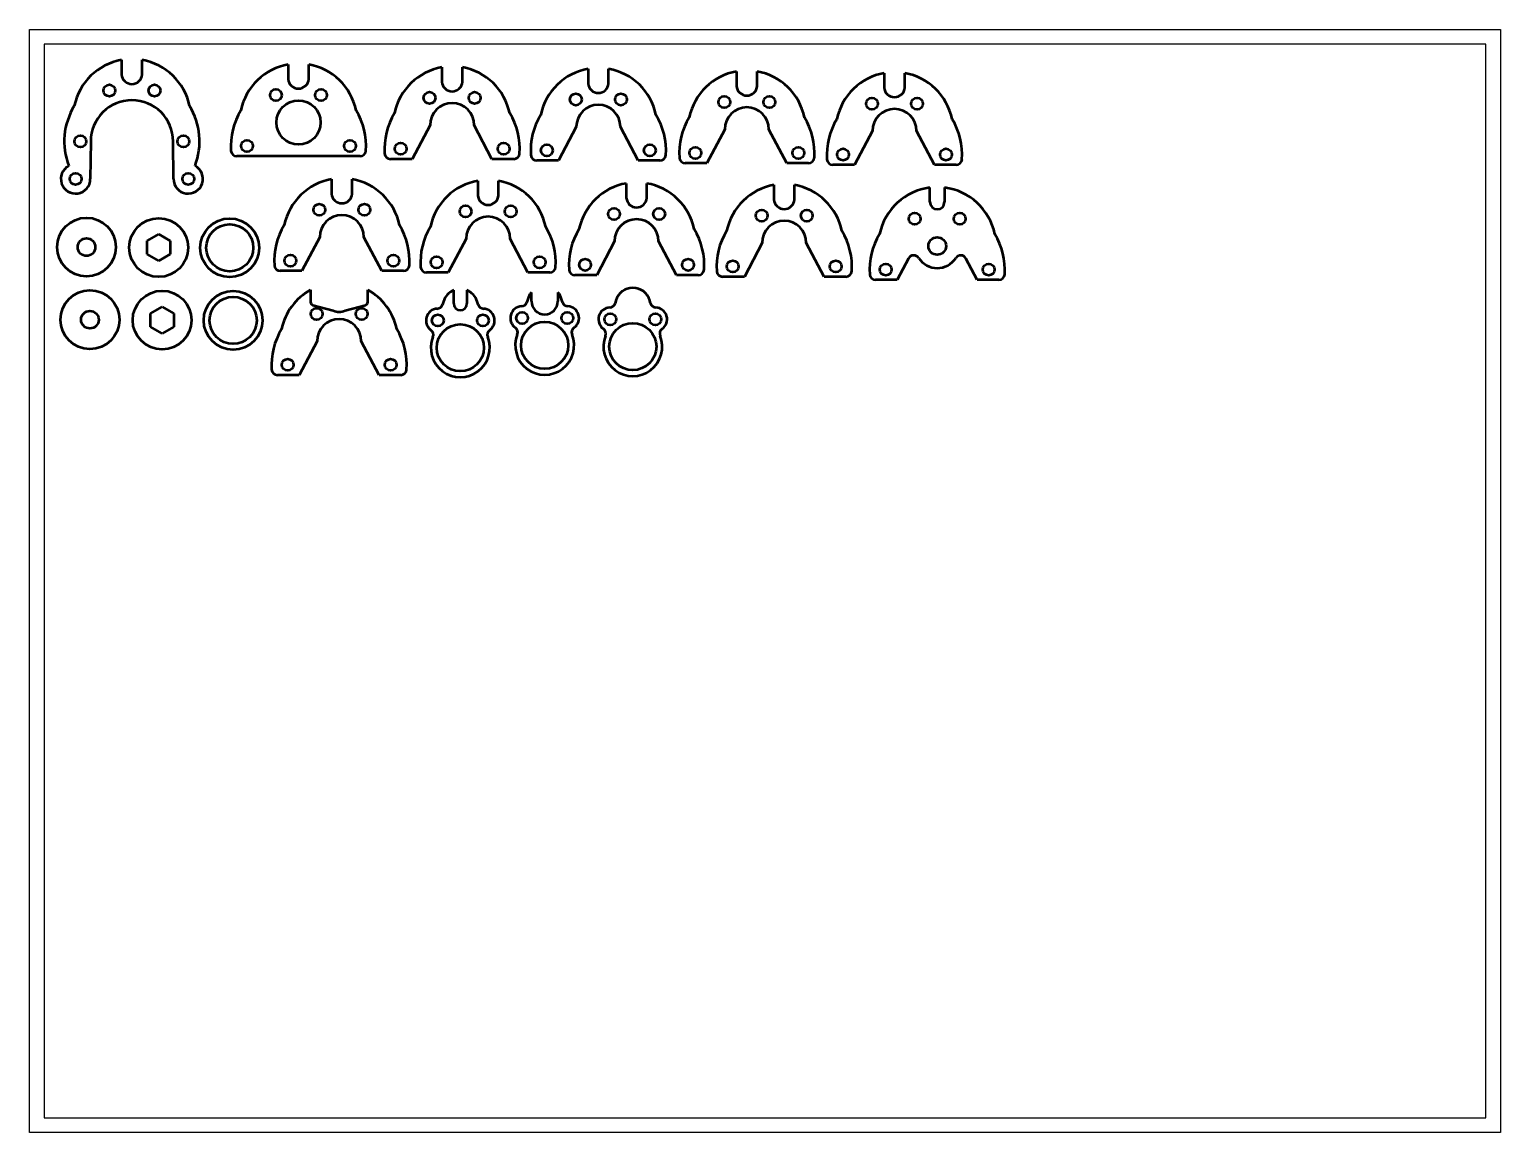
# Model space of a CAD drawing. Header units: millimetres. Extents: x 5 to 505, y 5 to 380.
import ezdxf

# ---------------------------------------------------------------- set-up
doc = ezdxf.new("R2010")
doc.units = ezdxf.units.MM
doc.layers.add('Geometría de boceto (ISO)', color=7, linetype='Continuous', lineweight=25)
doc.layers.add('Visible (ISO)', color=7, linetype='Continuous', lineweight=50)

msp = doc.modelspace()

# ---------------------------------------------------------------- linework, layer by layer
at = {"layer": 'Geometría de boceto (ISO)', "color": 2, "true_color": 0xffff00}
for p, q in [((5, 380), (505, 380)), ((5, 5), (5, 380)), ((505, 380), (505, 5)), ((500, 375), (10, 375)), ((10, 375), (10, 10)), ((500, 10), (500, 375)), ((10, 10), (500, 10)), ((505, 5), (5, 5))]:
    msp.add_line(p, q, dxfattribs=at)
at = {"layer": 'Visible (ISO)'}
for p, q in [((36.34, 369.63), (36.34, 364.67)), ((43.32, 364.67), (43.32, 369.63)), ((92.95, 368.08), (92.95, 363.12)), ((99.93, 363.12), (99.93, 368.08)), ((145.17, 367.13), (145.17, 362.18)), ((152.15, 362.18), (152.15, 367.13)), ((194.87, 366.58), (194.87, 361.62)), ((201.85, 361.62), (201.85, 366.58)), ((245.34, 365.71), (245.34, 360.75)), ((252.32, 360.75), (252.32, 365.71)), ((295.52, 365.16), (295.52, 360.2)), ((302.5, 360.2), (302.5, 365.16)), ((141.16, 347.44), (135.1, 335.94)), ((162.21, 335.94), (156.16, 347.44)), ((190.86, 346.89), (184.81, 335.39)), ((211.92, 335.39), (205.86, 346.89)), ((241.33, 346.02), (235.27, 334.52)), ((262.38, 334.52), (256.33, 346.02)), ((291.51, 345.47), (285.45, 333.97)), ((312.56, 333.97), (306.51, 345.47)), ((25.83, 341.94), (25.69, 329.19)), ((53.98, 329.19), (53.83, 341.94)), ((117.38, 336.89), (75.49, 336.89)), ((135.1, 335.94), (127.71, 335.94)), ((169.6, 335.94), (162.21, 335.94)), ((184.81, 335.39), (177.42, 335.39)), ((219.31, 335.39), (211.92, 335.39)), ((235.27, 334.52), (227.88, 334.52)), ((269.77, 334.52), (262.38, 334.52)), ((285.45, 333.97), (278.06, 333.97)), ((319.96, 333.97), (312.56, 333.97)), ((107.7, 329.09), (107.7, 324.14)), ((114.68, 324.14), (114.68, 329.09)), ((157.4, 328.54), (157.4, 323.59)), ((164.38, 323.59), (164.38, 328.54)), ((207.87, 327.67), (207.87, 322.71)), ((214.85, 322.71), (214.85, 327.67)), ((258.05, 327.12), (258.05, 322.16)), ((265.03, 322.16), (265.03, 327.12)), ((311.03, 321.37), (311.03, 326.21)), ((316.03, 326.21), (316.03, 321.37)), ((45.02, 308.11), (48.95, 310.38)), ((48.95, 310.38), (52.87, 308.11)), ((45.02, 303.58), (45.02, 308.11)), ((52.87, 308.11), (52.87, 303.58)), ((103.69, 309.4), (97.63, 297.9)), ((124.74, 297.9), (118.69, 309.4)), ((153.39, 308.85), (147.34, 297.35)), ((174.45, 297.35), (168.39, 308.85)), ((203.86, 307.98), (197.8, 296.48)), ((224.91, 296.48), (218.86, 307.98)), ((254.04, 307.43), (247.98, 295.93)), ((275.09, 295.93), (269.04, 307.43)), ((48.95, 301.31), (45.02, 303.58)), ((52.87, 303.58), (48.95, 301.31)), ((303.79, 302.12), (299.97, 294.87)), ((327.08, 294.87), (323.26, 302.12)), ((97.63, 297.9), (90.24, 297.9)), ((132.13, 297.9), (124.74, 297.9)), ((147.34, 297.35), (139.95, 297.35)), ((181.84, 297.35), (174.45, 297.35)), ((197.8, 296.48), (190.41, 296.48)), ((232.3, 296.48), (224.91, 296.48)), ((247.98, 295.93), (240.59, 295.93)), ((282.48, 295.93), (275.09, 295.93)), ((100.57, 291.49), (100.57, 287.27)), ((119.97, 287.27), (119.97, 291.49)), ((149.2, 286.78), (149.2, 291.35)), ((153.7, 291.35), (153.7, 286.78)), ((175.62, 287.61), (175.62, 290.58)), ((184.62, 290.58), (184.62, 287.61)), ((299.97, 294.87), (292.58, 294.87)), ((334.47, 294.87), (327.08, 294.87)), ((46.18, 283.44), (50.11, 285.71)), ((50.11, 285.71), (54.03, 283.44)), ((101.31, 286.3), (108.27, 284.42)), ((112.27, 284.42), (119.23, 286.3)), ((145.7, 287.5), (145.4, 286.49)), ((157.5, 286.49), (157.2, 287.5)), ((174.37, 288.32), (174.07, 287.32)), ((186.17, 287.32), (185.87, 288.32)), ((204.32, 287.88), (204.02, 286.88)), ((216.12, 286.88), (215.82, 287.88)), ((46.18, 278.91), (46.18, 283.44)), ((54.03, 283.44), (54.03, 278.91)), ((50.11, 276.64), (46.18, 278.91)), ((54.03, 278.91), (50.11, 276.64)), ((102.77, 274), (96.71, 262.5)), ((123.82, 262.5), (117.77, 274)), ((96.71, 262.5), (89.32, 262.5)), ((131.21, 262.5), (123.82, 262.5))]:
    msp.add_line(p, q, dxfattribs=at)
for centre, radius in [((32.17, 359.22), 2), ((47.5, 359.22), 2), ((88.77, 357.68), 2), ((96.44, 348.39), 7.5), ((104.1, 357.68), 2), ((140.99, 356.73), 2), ((156.32, 356.73), 2), ((190.7, 356.18), 2), ((206.03, 356.18), 2), ((241.16, 355.3), 2), ((256.49, 355.3), 2), ((291.34, 354.75), 2), ((306.68, 354.75), 2), ((22.33, 341.94), 2), ((57.33, 341.94), 2), ((78.94, 340.39), 2), ((113.94, 340.39), 2), ((131.16, 339.44), 2), ((166.16, 339.44), 2), ((180.86, 338.89), 2), ((215.86, 338.89), 2), ((231.33, 338.02), 2), ((266.33, 338.02), 2), ((281.51, 337.47), 2), ((316.51, 337.47), 2), ((20.69, 329.19), 2), ((58.98, 329.19), 2), ((103.52, 318.69), 2), ((118.85, 318.69), 2), ((153.23, 318.14), 2), ((168.56, 318.14), 2), ((24.4, 306), 10), ((48.95, 305.85), 10), ((73.08, 305.76), 10), ((203.69, 317.26), 2), ((219.02, 317.26), 2), ((253.87, 316.71), 2), ((269.2, 316.71), 2), ((305.86, 315.65), 2), ((321.19, 315.65), 2), ((73.08, 305.76), 8), ((24.4, 306), 3), ((313.53, 306.37), 3), ((93.69, 301.4), 2), ((128.69, 301.4), 2), ((143.39, 300.85), 2), ((178.39, 300.85), 2), ((193.86, 299.98), 2), ((228.86, 299.98), 2), ((244.04, 299.43), 2), ((279.04, 299.43), 2), ((296.03, 298.37), 2), ((331.03, 298.37), 2), ((25.56, 281.33), 10), ((50.11, 281.18), 10), ((74.24, 281.09), 10), ((74.24, 281.09), 8), ((102.6, 283.29), 2), ((117.93, 283.29), 2), ((25.56, 281.33), 3), ((143.79, 281.07), 2), ((159.12, 281.07), 2), ((172.45, 281.9), 2), ((180.12, 272.61), 8), ((187.79, 281.9), 2), ((202.41, 281.46), 2), ((210.07, 272.17), 8), ((217.74, 281.46), 2), ((151.45, 271.78), 8), ((92.77, 266), 2), ((127.77, 266), 2)]:
    msp.add_circle(centre, radius, dxfattribs=at)
for centre, radius, start, end in [((39.83, 349.94), 20, 100.0491, 168.2802), ((39.83, 349.94), 20, 11.7198, 79.9509), ((96.44, 348.39), 20, 100.0491, 168.2802), ((96.44, 348.39), 20, 11.7198, 79.9509), ((148.66, 347.44), 20, 100.0491, 168.2802), ((148.66, 347.44), 20, 11.7198, 79.9509), ((198.36, 346.89), 20, 100.0491, 168.2802), ((198.36, 346.89), 20, 11.7198, 79.9509), ((248.83, 346.02), 20, 100.0491, 168.2802), ((248.83, 346.02), 20, 11.7198, 79.9509), ((299.01, 345.47), 20, 100.0491, 168.2802), ((299.01, 345.47), 20, 11.7198, 79.9509), ((39.83, 364.94), 3.5, 184.3637, 355.6363), ((96.44, 363.39), 3.5, 184.3637, 355.6363), ((148.66, 362.44), 3.5, 184.3637, 355.6363), ((198.36, 361.89), 3.5, 184.3637, 355.6363), ((248.83, 361.02), 3.5, 184.3637, 355.6363), ((299.01, 360.47), 3.5, 184.3637, 355.6363), ((39.83, 341.94), 14, 0, 180), ((39.83, 341.94), 23, 148.3683, 201.1618), ((39.83, 341.94), 23, 338.8382, 31.6317), ((96.44, 340.39), 23, 148.3683, 184.096), ((96.44, 340.39), 23, 355.904, 31.6317), ((148.66, 339.44), 23, 148.3683, 184.096), ((148.66, 347.44), 7.5, 0, 180), ((148.66, 339.44), 23, 355.904, 31.6317), ((198.36, 338.89), 23, 148.3683, 184.096), ((198.36, 346.89), 7.5, 0, 180), ((198.36, 338.89), 23, 355.904, 31.6317), ((248.83, 338.02), 23, 148.3683, 184.096), ((248.83, 346.02), 7.5, 0, 180), ((248.83, 338.02), 23, 355.904, 31.6317), ((299.01, 345.47), 7.5, 0, 180), ((299.01, 337.47), 23, 148.3683, 184.096), ((299.01, 337.47), 23, 355.904, 31.6317), ((75.49, 338.89), 2, 184.096, 270), ((117.38, 338.89), 2, 270, 355.904), ((127.71, 337.94), 2, 184.096, 270), ((169.6, 337.94), 2, 270, 355.904), ((177.42, 337.39), 2, 184.096, 270), ((219.31, 337.39), 2, 270, 355.904), ((227.88, 336.52), 2, 184.096, 270), ((269.77, 336.52), 2, 270, 355.904), ((278.06, 335.97), 2, 184.096, 270), ((319.96, 335.97), 2, 270, 355.904), ((20.69, 329.19), 5, 117.4019, 0), ((58.98, 329.19), 5, 180, 62.5981), ((111.19, 309.4), 20, 100.0491, 168.2802), ((111.19, 309.4), 20, 11.7198, 79.9509), ((160.89, 308.85), 20, 100.0491, 168.2802), ((160.89, 308.85), 20, 11.7198, 79.9509), ((211.36, 307.98), 20, 100.0491, 168.2802), ((211.36, 307.98), 20, 11.7198, 79.9509), ((261.54, 307.43), 20, 100.0491, 168.2802), ((261.54, 307.43), 20, 11.7198, 79.9509), ((313.53, 306.37), 20, 97.1808, 168.2802), ((313.53, 306.37), 20, 11.7198, 82.8192), ((111.19, 324.4), 3.5, 184.3637, 355.6363), ((160.89, 323.85), 3.5, 184.3637, 355.6363), ((211.36, 322.98), 3.5, 184.3637, 355.6363), ((261.54, 322.43), 3.5, 184.3637, 355.6363), ((313.53, 321.37), 2.5, 180, 0), ((111.19, 309.4), 7.5, 0, 180), ((160.89, 308.85), 7.5, 0, 180), ((211.36, 307.98), 7.5, 0, 180), ((111.19, 301.4), 23, 148.3683, 184.096), ((111.19, 301.4), 23, 355.904, 31.6317), ((160.89, 300.85), 23, 148.3683, 184.096), ((160.89, 300.85), 23, 355.904, 31.6317), ((211.36, 299.98), 23, 148.3683, 184.096), ((211.36, 299.98), 23, 355.904, 31.6317), ((261.54, 299.43), 23, 148.3683, 184.096), ((261.54, 307.43), 7.5, 0, 180), ((261.54, 299.43), 23, 355.904, 31.6317), ((313.53, 298.37), 23, 148.3683, 184.096), ((313.53, 298.37), 23, 355.904, 31.6317), ((305.56, 301.19), 2, 33.0198, 152.2305), ((313.53, 306.37), 7.5, 213.0198, 326.9802), ((321.49, 301.19), 2, 27.7695, 146.9802), ((90.24, 299.9), 2, 184.096, 270), ((132.13, 299.9), 2, 270, 355.904), ((139.95, 299.35), 2, 184.096, 270), ((181.84, 299.35), 2, 270, 355.904), ((190.41, 298.48), 2, 184.096, 270), ((232.3, 298.48), 2, 270, 355.904), ((240.59, 297.93), 2, 184.096, 270), ((282.48, 297.93), 2, 270, 355.904), ((292.58, 296.87), 2, 184.096, 270), ((334.47, 296.87), 2, 270, 355.904), ((110.27, 274), 20, 119.0125, 168.2802), ((110.27, 274), 20, 11.7198, 60.9875), ((151.45, 285.78), 6, 112.0243, 163.3985), ((151.45, 285.78), 6, 16.6015, 67.9757), ((180.12, 286.61), 6, 138.5904, 163.3985), ((180.12, 286.61), 6, 16.6015, 41.4096), ((210.07, 286.17), 6, 16.6015, 163.3985), ((101.57, 287.27), 1, 180, 254.8656), ((118.97, 287.27), 1, 285.1344, 0), ((143.79, 281.07), 4, 92.8697, 234.3802), ((143.49, 287.06), 2, 272.8697, 343.3985), ((151.45, 286.78), 2.25, 180, 0), ((159.42, 287.06), 2, 196.6015, 267.1303), ((159.12, 281.07), 4, 305.6198, 87.1303), ((172.45, 281.9), 4, 92.8697, 234.3802), ((172.15, 287.89), 2, 272.8697, 343.3985), ((180.12, 287.61), 4.5, 180, 0), ((188.09, 287.89), 2, 196.6015, 267.1303), ((187.79, 281.9), 4, 305.6198, 87.1303), ((202.41, 281.46), 4, 92.8697, 234.3802), ((202.11, 287.45), 2, 272.8697, 343.3985), ((218.04, 287.45), 2, 196.6015, 267.1303), ((217.74, 281.46), 4, 305.6198, 87.1303), ((110.27, 274), 7.5, 0, 180), ((110.27, 289), 5, 246.4218, 293.5782), ((110.27, 266), 23, 148.3683, 184.096), ((110.27, 266), 23, 355.904, 31.6317), ((151.45, 271.78), 10, 158.4471, 21.5529), ((140.29, 276.19), 2, 338.4471, 54.3802), ((162.61, 276.19), 2, 125.6198, 201.5529), ((180.12, 272.61), 10, 158.4471, 21.5529), ((168.96, 277.02), 2, 338.4471, 54.3802), ((191.28, 277.02), 2, 125.6198, 201.5529), ((210.07, 272.17), 10, 158.4471, 21.5529), ((198.91, 276.58), 2, 338.4471, 54.3802), ((221.23, 276.58), 2, 125.6198, 201.5529), ((89.32, 264.5), 2, 184.096, 270), ((131.21, 264.5), 2, 270, 355.904)]:
    msp.add_arc(centre, radius, start, end, dxfattribs=at)

doc.saveas('drawing.dxf')
